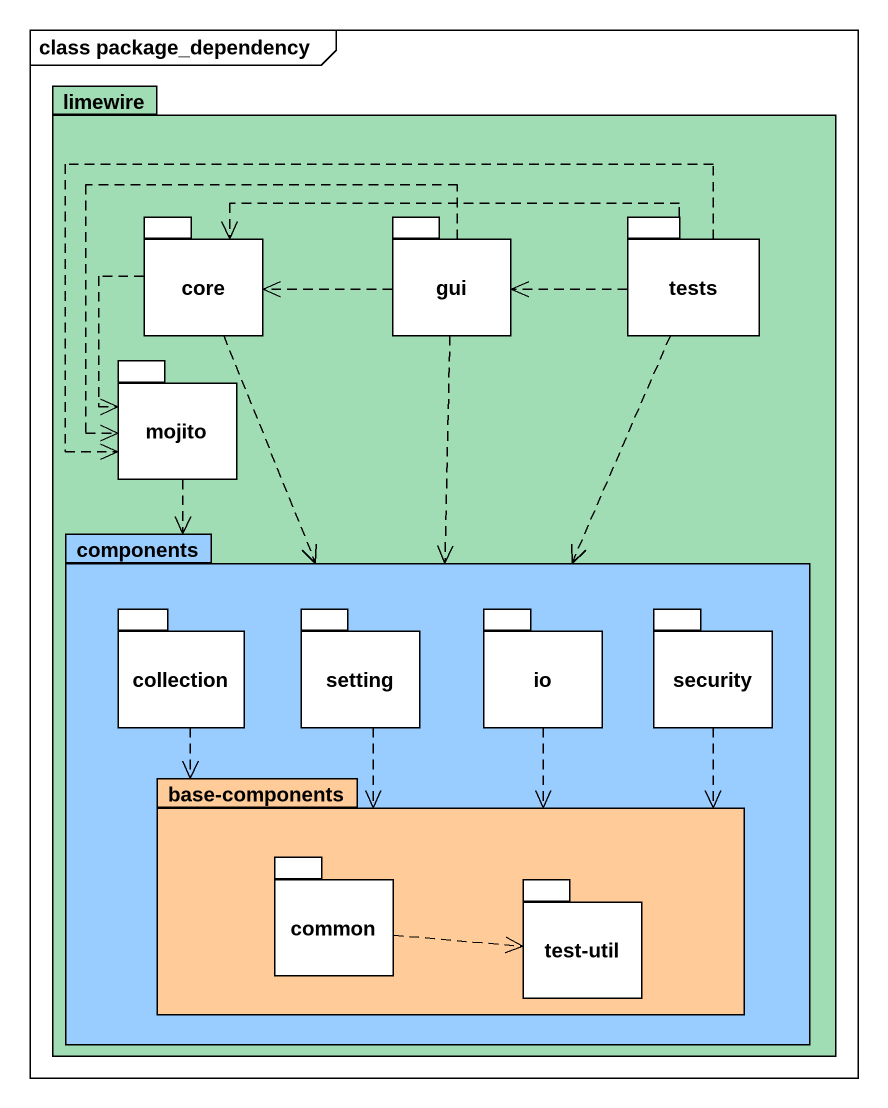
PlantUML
@startuml
mainframe class package_dependency
package limewire #A0DCB4 {
  package core {
  }
  package gui {
  }
  package tests {
  }
  package mojito {
  }
  package components #99CCFF {
    package collection {
    }
    package setting {
    }
    package io {
    }
    package security {
    }
    package "base-components" as base_components #FFCC99 {
      package common {
      }
      package "test-util" as test_util {
      }
    }
  }
}
core ..> mojito
core ..> components
gui .left.> core
gui .left.> mojito
gui ..> components
tests .left.> core
tests .left.> gui
tests .left.> mojito
tests ..> components
mojito ..> components
collection ..> base_components
setting ..> base_components
io ..> base_components
security ..> base_components
common .right.> test_util
@enduml
